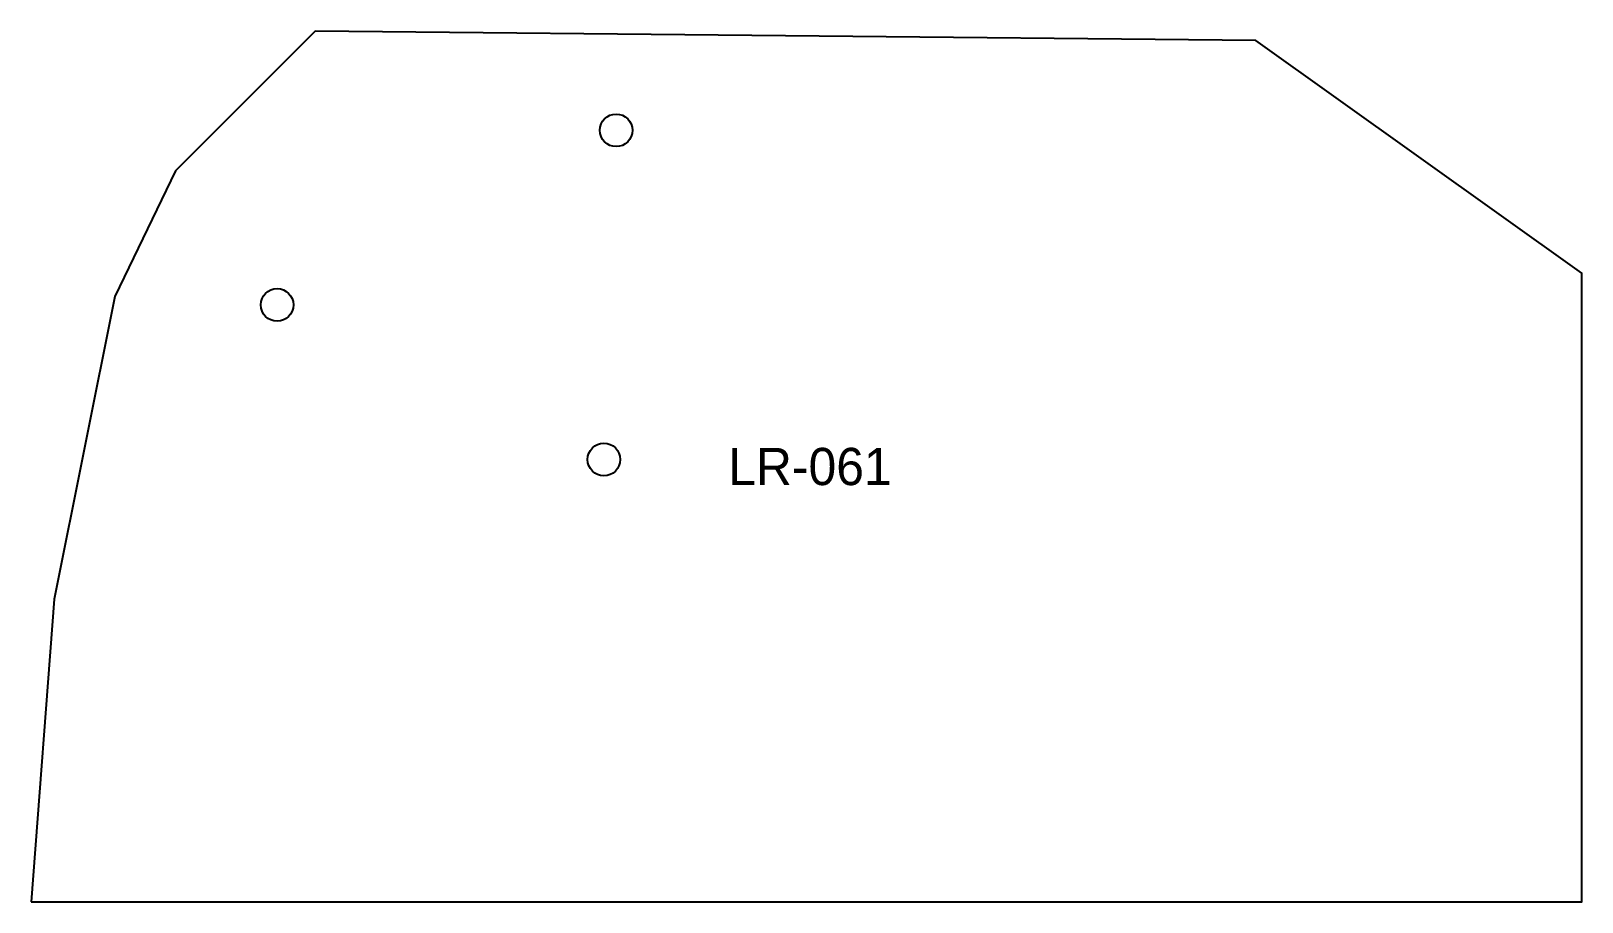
# Model space of a CAD drawing. Header units: millimetres. Extents: x 0 to 333, y 0 to 187.
import ezdxf

# ---------------------------------------------------------------- set-up
doc = ezdxf.new("R2010")
doc.units = ezdxf.units.MM
doc.layers.add('CORTE', color=7, linetype='CONTINUOUS')
doc.layers.add('GRAVACAO', color=3, linetype='CONTINUOUS')

msp = doc.modelspace()

# ---------------------------------------------------------------- linework, layer by layer
at = {"layer": 'CORTE'}
msp.add_lwpolyline([(0, 0), (333, 0), (333, 135), (263, 185), (61, 187), (31, 157), (18, 130), (5, 65)], close=True, dxfattribs=at)
for centre in [(125.63, 165.68), (52.835, 128.198), (123, 95)]:
    msp.add_circle(centre, 3.5, dxfattribs=at)

# ---------------------------------------------------------------- texts
at = {"layer": 'GRAVACAO'}
msp.add_text('LR-061', height=8, dxfattribs=at).set_placement((149.7, 89.5))

doc.saveas('drawing.dxf')
